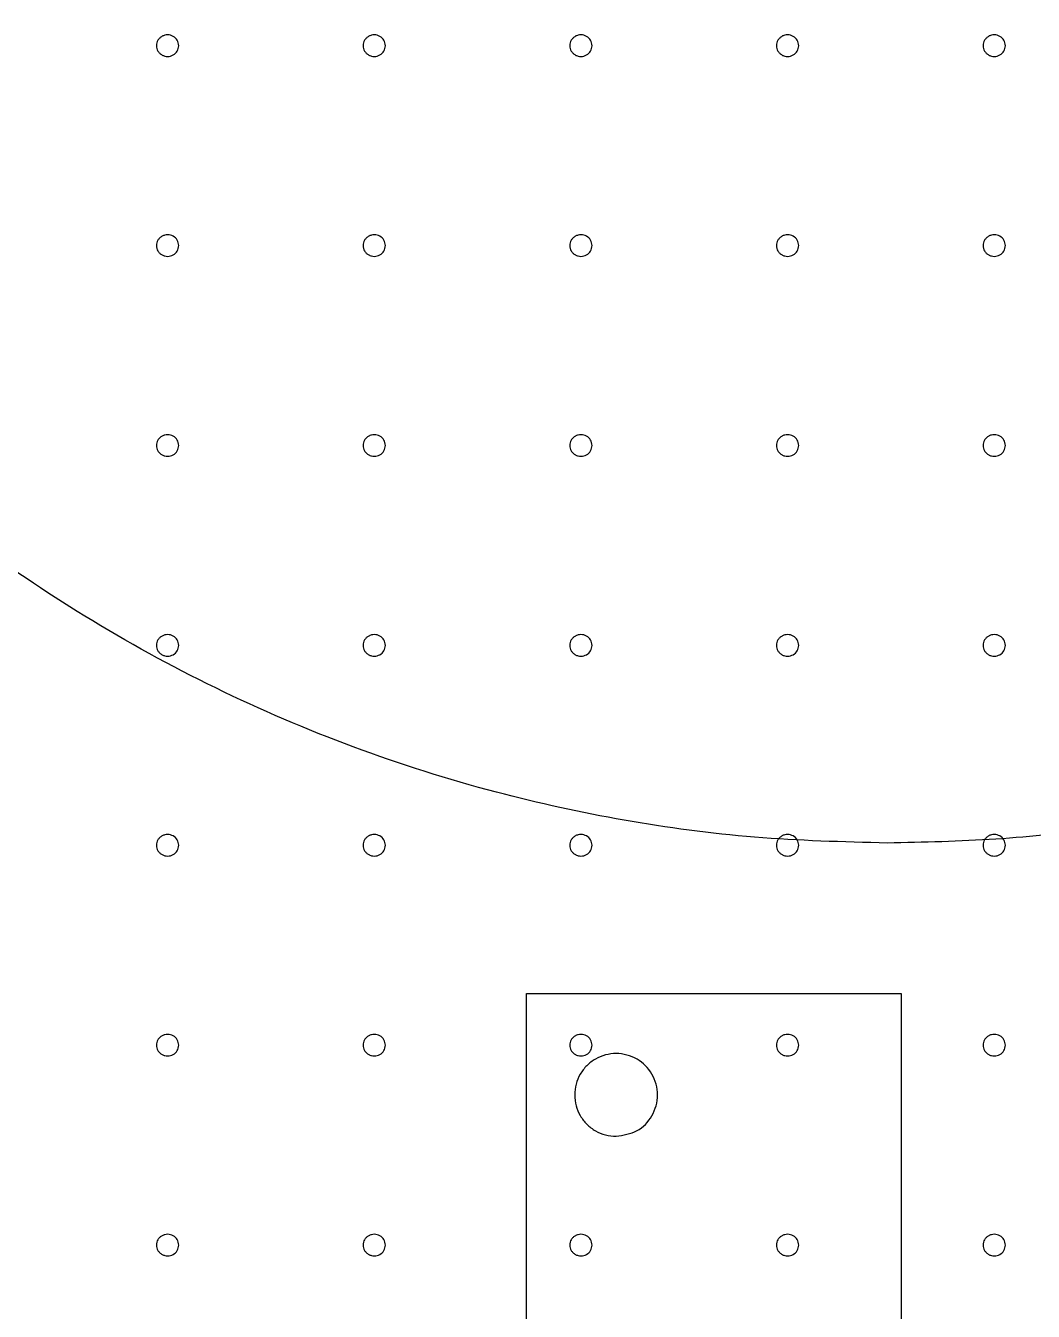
# Model space of a CAD drawing. Extents: x 0 to 210, y 0 to 204.
# Drawn here: x 82.65 to 108.78, y 170.31 to 203.66 of the extents above; entities that cross this region are included whole.
import ezdxf

# ---------------------------------------------------------------- set-up
doc = ezdxf.new("R2010")
doc.units = 0
doc.layers.add('Capa_1', color=7, linetype='CONTINUOUS')

msp = doc.modelspace()

# ---------------------------------------------------------------- linework, layer by layer
at = {"layer": 'Capa_1', "color": 7}
for p, q in [((86.618868, 203.145772), (86.618868, 203.145772)), ((91.979417, 203.145772), (91.979417, 203.145772)), ((97.339967, 203.145772), (97.339967, 203.145772)), ((102.700519, 203.145772), (102.700519, 203.145772)), ((108.061069, 203.145772), (108.061069, 203.145772)), ((86.618868, 197.958985), (86.618868, 197.958985)), ((91.979417, 197.958985), (91.979417, 197.958985)), ((97.339967, 197.958985), (97.339967, 197.958985)), ((102.700519, 197.958985), (102.700519, 197.958985)), ((108.061069, 197.958985), (108.061069, 197.958985)), ((86.618868, 192.772198), (86.618868, 192.772198)), ((91.979417, 192.772198), (91.979417, 192.772198)), ((97.339967, 192.772198), (97.339967, 192.772198)), ((102.700519, 192.772198), (102.700519, 192.772198)), ((108.061069, 192.772198), (108.061069, 192.772198)), ((86.618868, 187.585411), (86.618868, 187.585411)), ((91.979417, 187.585411), (91.979417, 187.585411)), ((97.339967, 187.585411), (97.339967, 187.585411)), ((102.700519, 187.585411), (102.700519, 187.585411)), ((108.061069, 187.585411), (108.061069, 187.585411)), ((86.618868, 182.398624), (86.618868, 182.398624)), ((91.979417, 182.398624), (91.979417, 182.398624)), ((97.339967, 182.398624), (97.339967, 182.398624)), ((102.700519, 182.398624), (102.700519, 182.398624)), ((108.061069, 182.398624), (108.061069, 182.398624)), ((86.618868, 177.211838), (86.618868, 177.211838)), ((91.979417, 177.211838), (91.979417, 177.211838)), ((97.339967, 177.211838), (97.339967, 177.211838)), ((102.700519, 177.211838), (102.700519, 177.211838)), ((108.061069, 177.211838), (108.061069, 177.211838)), ((97.96379, 174.847415), (97.96379, 174.847415)), ((86.618868, 172.025051), (86.618868, 172.025051)), ((91.979417, 172.025051), (91.979417, 172.025051)), ((97.339967, 172.025051), (97.339967, 172.025051)), ((102.700519, 172.025051), (102.700519, 172.025051)), ((108.061069, 172.025051), (108.061069, 172.025051))]:
    msp.add_line(p, q, dxfattribs=at)
at = {"layer": 'Capa_1', "color": 1}
for p, q in [((95.641177, 122.754647), (95.641177, 178.552425)), ((95.641177, 178.552425), (105.358954, 178.552425)), ((105.358954, 178.552425), (105.358954, 122.754647))]:
    msp.add_line(p, q, dxfattribs=at)
at = {"layer": 'Capa_1', "color": 7}
for points, knots in [([(104.999897, 182.456656), (103.850083, 182.48616), (101.56211, 182.544871), (98.170475, 183.004681), (94.682578, 183.76342), (91.128364, 184.891655), (87.551535, 186.423355), (84.223044, 188.250231), (81.152693, 190.331759), (78.345214, 192.633025), (75.801809, 195.135768), (73.532195, 197.813808), (71.511468, 200.628654), (70.376004, 202.648465), (69.805352, 203.663562)], [0, 0, 0, 0, 3.448435, 6.861916, 10.248796, 14.147154, 18.029304, 21.903955, 25.519572, 29.142456, 32.779718, 36.20821, 39.663773, 43.15505, 43.15505, 43.15505, 43.15505]), ([(140.189481, 203.642065), (139.570744, 202.548113), (138.339965, 200.372046), (136.125327, 197.359859), (133.714665, 194.615142), (131.112445, 192.153497), (128.354792, 189.969594), (125.192452, 187.889808), (121.594968, 186.000016), (117.54841, 184.40738), (113.851261, 183.399613), (110.590991, 182.822848), (107.809744, 182.515443), (105.93922, 182.476308), (104.999897, 182.456656)], [0, 0, 0, 0, 3.767616, 7.494463, 11.191232, 14.714471, 18.225557, 21.730868, 26.055297, 30.39162, 34.752331, 37.525761, 40.318831, 43.136257, 43.136257, 43.136257, 43.136257]), ([(86.618868, 203.145772), (86.610802, 203.096338), (86.594795, 202.99824), (86.479161, 202.891787), (86.354848, 202.859508), (86.254229, 202.872438), (86.183784, 202.900581), (86.123185, 202.945441), (86.076631, 203.004047), (86.047313, 203.072369), (86.037274, 203.145772), (86.047314, 203.219174), (86.076632, 203.287496), (86.123186, 203.346101), (86.183785, 203.39096), (86.254229, 203.419103), (86.354848, 203.432033), (86.47916, 203.399754), (86.594794, 203.293302), (86.610801, 203.195205), (86.618868, 203.145772)], [0, 0, 0, 0, 0.146605, 0.290931, 0.441768, 0.517413, 0.592123, 0.666911, 0.741063, 0.814052, 0.887328, 0.960604, 1.033593, 1.107744, 1.182532, 1.257241, 1.332887, 1.483723, 1.628047, 1.774652, 1.774652, 1.774652, 1.774652]), ([(91.979417, 203.145772), (91.971351, 203.096338), (91.955345, 202.99824), (91.839711, 202.891787), (91.715398, 202.859508), (91.614779, 202.872438), (91.544334, 202.900581), (91.483735, 202.945441), (91.43718, 203.004047), (91.407863, 203.072369), (91.397824, 203.145772), (91.407864, 203.219174), (91.437181, 203.287496), (91.483736, 203.346101), (91.544335, 203.39096), (91.614779, 203.419103), (91.715398, 203.432033), (91.83971, 203.399754), (91.955344, 203.293302), (91.971351, 203.195205), (91.979417, 203.145772)], [0, 0, 0, 0, 0.146605, 0.290931, 0.441768, 0.517413, 0.592123, 0.666911, 0.741063, 0.814052, 0.887328, 0.960604, 1.033593, 1.107744, 1.182532, 1.257241, 1.332887, 1.483723, 1.628047, 1.774652, 1.774652, 1.774652, 1.774652]), ([(97.339967, 203.145772), (97.331901, 203.096338), (97.315895, 202.99824), (97.200261, 202.891787), (97.075948, 202.859508), (96.975329, 202.872438), (96.904884, 202.900581), (96.844285, 202.945441), (96.79773, 203.004047), (96.768413, 203.072369), (96.758373, 203.145772), (96.768413, 203.219174), (96.797731, 203.287496), (96.844286, 203.346101), (96.904884, 203.39096), (96.975329, 203.419103), (97.075947, 203.432033), (97.20026, 203.399754), (97.315894, 203.293302), (97.331901, 203.195205), (97.339967, 203.145772)], [0, 0, 0, 0, 0.146605, 0.290931, 0.441768, 0.517413, 0.592123, 0.666911, 0.741063, 0.814052, 0.887328, 0.960604, 1.033593, 1.107744, 1.182532, 1.257241, 1.332887, 1.483723, 1.628047, 1.774652, 1.774652, 1.774652, 1.774652]), ([(102.700519, 203.145772), (102.692454, 203.096338), (102.676447, 202.99824), (102.560813, 202.891787), (102.4365, 202.859508), (102.335881, 202.872438), (102.265436, 202.900581), (102.204837, 202.945441), (102.158283, 203.004047), (102.128965, 203.072369), (102.118926, 203.145772), (102.128966, 203.219174), (102.158283, 203.287496), (102.204838, 203.346101), (102.265437, 203.39096), (102.335881, 203.419103), (102.4365, 203.432033), (102.560812, 203.399754), (102.676446, 203.293302), (102.692453, 203.195205), (102.700519, 203.145772)], [0, 0, 0, 0, 0.146605, 0.290931, 0.441768, 0.517413, 0.592123, 0.666911, 0.741063, 0.814052, 0.887328, 0.960604, 1.033593, 1.107744, 1.182532, 1.257241, 1.332887, 1.483723, 1.628047, 1.774652, 1.774652, 1.774652, 1.774652]), ([(108.061069, 203.145772), (108.053003, 203.096338), (108.036997, 202.99824), (107.921363, 202.891787), (107.79705, 202.859508), (107.696431, 202.872438), (107.625986, 202.900581), (107.565387, 202.945441), (107.518832, 203.004047), (107.489515, 203.072369), (107.479476, 203.145772), (107.489515, 203.219174), (107.518833, 203.287496), (107.565388, 203.346101), (107.625986, 203.39096), (107.696431, 203.419103), (107.79705, 203.432033), (107.921362, 203.399754), (108.036996, 203.293302), (108.053003, 203.195205), (108.061069, 203.145772)], [0, 0, 0, 0, 0.146605, 0.290931, 0.441768, 0.517413, 0.592123, 0.666911, 0.741063, 0.814052, 0.887328, 0.960604, 1.033593, 1.107744, 1.182532, 1.257241, 1.332887, 1.483723, 1.628047, 1.774652, 1.774652, 1.774652, 1.774652]), ([(86.618868, 197.958985), (86.610802, 197.909551), (86.594795, 197.811453), (86.479161, 197.705), (86.354848, 197.672721), (86.254229, 197.685651), (86.183784, 197.713795), (86.123185, 197.758654), (86.076631, 197.81726), (86.047313, 197.885582), (86.037274, 197.958985), (86.047314, 198.032387), (86.076632, 198.100709), (86.123186, 198.159314), (86.183785, 198.204173), (86.254229, 198.232316), (86.354848, 198.245246), (86.47916, 198.212967), (86.594794, 198.106515), (86.610801, 198.008418), (86.618868, 197.958985)], [0, 0, 0, 0, 0.146605, 0.290931, 0.441768, 0.517413, 0.592123, 0.666911, 0.741063, 0.814052, 0.887328, 0.960604, 1.033593, 1.107744, 1.182532, 1.257241, 1.332887, 1.483723, 1.628047, 1.774652, 1.774652, 1.774652, 1.774652]), ([(91.979417, 197.958985), (91.971351, 197.909551), (91.955345, 197.811453), (91.839711, 197.705), (91.715398, 197.672721), (91.614779, 197.685651), (91.544334, 197.713795), (91.483735, 197.758654), (91.43718, 197.81726), (91.407863, 197.885582), (91.397824, 197.958985), (91.407864, 198.032387), (91.437181, 198.100709), (91.483736, 198.159314), (91.544335, 198.204173), (91.614779, 198.232316), (91.715398, 198.245246), (91.83971, 198.212967), (91.955344, 198.106515), (91.971351, 198.008418), (91.979417, 197.958985)], [0, 0, 0, 0, 0.146605, 0.290931, 0.441768, 0.517413, 0.592123, 0.666911, 0.741063, 0.814052, 0.887328, 0.960604, 1.033593, 1.107744, 1.182532, 1.257241, 1.332887, 1.483723, 1.628047, 1.774652, 1.774652, 1.774652, 1.774652]), ([(97.339967, 197.958985), (97.331901, 197.909551), (97.315895, 197.811453), (97.200261, 197.705), (97.075948, 197.672721), (96.975329, 197.685651), (96.904884, 197.713795), (96.844285, 197.758654), (96.79773, 197.81726), (96.768413, 197.885582), (96.758373, 197.958985), (96.768413, 198.032387), (96.797731, 198.100709), (96.844286, 198.159314), (96.904884, 198.204173), (96.975329, 198.232316), (97.075947, 198.245246), (97.20026, 198.212967), (97.315894, 198.106515), (97.331901, 198.008418), (97.339967, 197.958985)], [0, 0, 0, 0, 0.146605, 0.290931, 0.441768, 0.517413, 0.592123, 0.666911, 0.741063, 0.814052, 0.887328, 0.960604, 1.033593, 1.107744, 1.182532, 1.257241, 1.332887, 1.483723, 1.628047, 1.774652, 1.774652, 1.774652, 1.774652]), ([(102.700519, 197.958985), (102.692454, 197.909551), (102.676447, 197.811453), (102.560813, 197.705), (102.4365, 197.672721), (102.335881, 197.685651), (102.265436, 197.713795), (102.204837, 197.758654), (102.158283, 197.81726), (102.128965, 197.885582), (102.118926, 197.958985), (102.128966, 198.032387), (102.158283, 198.100709), (102.204838, 198.159314), (102.265437, 198.204173), (102.335881, 198.232316), (102.4365, 198.245246), (102.560812, 198.212967), (102.676446, 198.106515), (102.692453, 198.008418), (102.700519, 197.958985)], [0, 0, 0, 0, 0.146605, 0.290931, 0.441768, 0.517413, 0.592123, 0.666911, 0.741063, 0.814052, 0.887328, 0.960604, 1.033593, 1.107744, 1.182532, 1.257241, 1.332887, 1.483723, 1.628047, 1.774652, 1.774652, 1.774652, 1.774652]), ([(108.061069, 197.958985), (108.053003, 197.909551), (108.036997, 197.811453), (107.921363, 197.705), (107.79705, 197.672721), (107.696431, 197.685651), (107.625986, 197.713795), (107.565387, 197.758654), (107.518832, 197.81726), (107.489515, 197.885582), (107.479476, 197.958985), (107.489515, 198.032387), (107.518833, 198.100709), (107.565388, 198.159314), (107.625986, 198.204173), (107.696431, 198.232316), (107.79705, 198.245246), (107.921362, 198.212967), (108.036996, 198.106515), (108.053003, 198.008418), (108.061069, 197.958985)], [0, 0, 0, 0, 0.146605, 0.290931, 0.441768, 0.517413, 0.592123, 0.666911, 0.741063, 0.814052, 0.887328, 0.960604, 1.033593, 1.107744, 1.182532, 1.257241, 1.332887, 1.483723, 1.628047, 1.774652, 1.774652, 1.774652, 1.774652]), ([(86.618868, 192.772198), (86.610802, 192.722764), (86.594795, 192.624666), (86.479161, 192.518213), (86.354848, 192.485934), (86.254229, 192.498864), (86.183784, 192.527007), (86.123185, 192.571867), (86.076631, 192.630473), (86.047313, 192.698795), (86.037274, 192.772198), (86.047314, 192.8456), (86.076632, 192.913922), (86.123186, 192.972527), (86.183785, 193.017386), (86.254229, 193.045529), (86.354848, 193.058459), (86.47916, 193.02618), (86.594794, 192.919728), (86.610801, 192.821631), (86.618868, 192.772198)], [0, 0, 0, 0, 0.146605, 0.290931, 0.441768, 0.517413, 0.592123, 0.666911, 0.741063, 0.814052, 0.887328, 0.960604, 1.033593, 1.107744, 1.182532, 1.257241, 1.332887, 1.483723, 1.628047, 1.774652, 1.774652, 1.774652, 1.774652]), ([(91.979417, 192.772198), (91.971351, 192.722764), (91.955345, 192.624666), (91.839711, 192.518213), (91.715398, 192.485934), (91.614779, 192.498864), (91.544334, 192.527007), (91.483735, 192.571867), (91.43718, 192.630473), (91.407863, 192.698795), (91.397824, 192.772198), (91.407864, 192.8456), (91.437181, 192.913922), (91.483736, 192.972527), (91.544335, 193.017386), (91.614779, 193.045529), (91.715398, 193.058459), (91.83971, 193.02618), (91.955344, 192.919728), (91.971351, 192.821631), (91.979417, 192.772198)], [0, 0, 0, 0, 0.146605, 0.290931, 0.441768, 0.517413, 0.592123, 0.666911, 0.741063, 0.814052, 0.887328, 0.960604, 1.033593, 1.107744, 1.182532, 1.257241, 1.332887, 1.483723, 1.628047, 1.774652, 1.774652, 1.774652, 1.774652]), ([(97.339967, 192.772198), (97.331901, 192.722764), (97.315895, 192.624666), (97.200261, 192.518213), (97.075948, 192.485934), (96.975329, 192.498864), (96.904884, 192.527007), (96.844285, 192.571867), (96.79773, 192.630473), (96.768413, 192.698795), (96.758373, 192.772198), (96.768413, 192.8456), (96.797731, 192.913922), (96.844286, 192.972527), (96.904884, 193.017386), (96.975329, 193.045529), (97.075947, 193.058459), (97.20026, 193.02618), (97.315894, 192.919728), (97.331901, 192.821631), (97.339967, 192.772198)], [0, 0, 0, 0, 0.146605, 0.290931, 0.441768, 0.517413, 0.592123, 0.666911, 0.741063, 0.814052, 0.887328, 0.960604, 1.033593, 1.107744, 1.182532, 1.257241, 1.332887, 1.483723, 1.628047, 1.774652, 1.774652, 1.774652, 1.774652]), ([(102.700519, 192.772198), (102.692454, 192.722764), (102.676447, 192.624666), (102.560813, 192.518213), (102.4365, 192.485934), (102.335881, 192.498864), (102.265436, 192.527007), (102.204837, 192.571867), (102.158283, 192.630473), (102.128965, 192.698795), (102.118926, 192.772198), (102.128966, 192.8456), (102.158283, 192.913922), (102.204838, 192.972527), (102.265437, 193.017386), (102.335881, 193.045529), (102.4365, 193.058459), (102.560812, 193.02618), (102.676446, 192.919728), (102.692453, 192.821631), (102.700519, 192.772198)], [0, 0, 0, 0, 0.146605, 0.290931, 0.441768, 0.517413, 0.592123, 0.666911, 0.741063, 0.814052, 0.887328, 0.960604, 1.033593, 1.107744, 1.182532, 1.257241, 1.332887, 1.483723, 1.628047, 1.774652, 1.774652, 1.774652, 1.774652]), ([(108.061069, 192.772198), (108.053003, 192.722764), (108.036997, 192.624666), (107.921363, 192.518213), (107.79705, 192.485934), (107.696431, 192.498864), (107.625986, 192.527007), (107.565387, 192.571867), (107.518832, 192.630473), (107.489515, 192.698795), (107.479476, 192.772198), (107.489515, 192.8456), (107.518833, 192.913922), (107.565388, 192.972527), (107.625986, 193.017386), (107.696431, 193.045529), (107.79705, 193.058459), (107.921362, 193.02618), (108.036996, 192.919728), (108.053003, 192.821631), (108.061069, 192.772198)], [0, 0, 0, 0, 0.146605, 0.290931, 0.441768, 0.517413, 0.592123, 0.666911, 0.741063, 0.814052, 0.887328, 0.960604, 1.033593, 1.107744, 1.182532, 1.257241, 1.332887, 1.483723, 1.628047, 1.774652, 1.774652, 1.774652, 1.774652]), ([(86.618868, 187.585411), (86.610802, 187.535978), (86.594795, 187.43788), (86.479161, 187.331427), (86.354848, 187.299147), (86.254229, 187.312077), (86.183784, 187.340221), (86.123185, 187.385081), (86.076631, 187.443686), (86.047313, 187.512008), (86.037274, 187.585411), (86.047314, 187.658813), (86.076632, 187.727135), (86.123186, 187.78574), (86.183785, 187.830599), (86.254229, 187.858742), (86.354848, 187.871673), (86.47916, 187.839393), (86.594794, 187.732941), (86.610801, 187.634844), (86.618868, 187.585411)], [0, 0, 0, 0, 0.146605, 0.290931, 0.441768, 0.517413, 0.592123, 0.666911, 0.741063, 0.814052, 0.887328, 0.960604, 1.033593, 1.107744, 1.182532, 1.257241, 1.332887, 1.483723, 1.628047, 1.774652, 1.774652, 1.774652, 1.774652]), ([(91.979417, 187.585411), (91.971351, 187.535978), (91.955345, 187.43788), (91.839711, 187.331427), (91.715398, 187.299147), (91.614779, 187.312077), (91.544334, 187.340221), (91.483735, 187.385081), (91.43718, 187.443686), (91.407863, 187.512008), (91.397824, 187.585411), (91.407864, 187.658813), (91.437181, 187.727135), (91.483736, 187.78574), (91.544335, 187.830599), (91.614779, 187.858742), (91.715398, 187.871673), (91.83971, 187.839393), (91.955344, 187.732941), (91.971351, 187.634844), (91.979417, 187.585411)], [0, 0, 0, 0, 0.146605, 0.290931, 0.441768, 0.517413, 0.592123, 0.666911, 0.741063, 0.814052, 0.887328, 0.960604, 1.033593, 1.107744, 1.182532, 1.257241, 1.332887, 1.483723, 1.628047, 1.774652, 1.774652, 1.774652, 1.774652]), ([(97.339967, 187.585411), (97.331901, 187.535978), (97.315895, 187.43788), (97.200261, 187.331427), (97.075948, 187.299147), (96.975329, 187.312077), (96.904884, 187.340221), (96.844285, 187.385081), (96.79773, 187.443686), (96.768413, 187.512008), (96.758373, 187.585411), (96.768413, 187.658813), (96.797731, 187.727135), (96.844286, 187.78574), (96.904884, 187.830599), (96.975329, 187.858742), (97.075947, 187.871673), (97.20026, 187.839393), (97.315894, 187.732941), (97.331901, 187.634844), (97.339967, 187.585411)], [0, 0, 0, 0, 0.146605, 0.290931, 0.441768, 0.517413, 0.592123, 0.666911, 0.741063, 0.814052, 0.887328, 0.960604, 1.033593, 1.107744, 1.182532, 1.257241, 1.332887, 1.483723, 1.628047, 1.774652, 1.774652, 1.774652, 1.774652]), ([(102.700519, 187.585411), (102.692454, 187.535978), (102.676447, 187.43788), (102.560813, 187.331427), (102.4365, 187.299147), (102.335881, 187.312077), (102.265436, 187.340221), (102.204837, 187.385081), (102.158283, 187.443686), (102.128965, 187.512008), (102.118926, 187.585411), (102.128966, 187.658813), (102.158283, 187.727135), (102.204838, 187.78574), (102.265437, 187.830599), (102.335881, 187.858742), (102.4365, 187.871673), (102.560812, 187.839393), (102.676446, 187.732941), (102.692453, 187.634844), (102.700519, 187.585411)], [0, 0, 0, 0, 0.146605, 0.290931, 0.441768, 0.517413, 0.592123, 0.666911, 0.741063, 0.814052, 0.887328, 0.960604, 1.033593, 1.107744, 1.182532, 1.257241, 1.332887, 1.483723, 1.628047, 1.774652, 1.774652, 1.774652, 1.774652]), ([(108.061069, 187.585411), (108.053003, 187.535978), (108.036997, 187.43788), (107.921363, 187.331427), (107.79705, 187.299147), (107.696431, 187.312077), (107.625986, 187.340221), (107.565387, 187.385081), (107.518832, 187.443686), (107.489515, 187.512008), (107.479476, 187.585411), (107.489515, 187.658813), (107.518833, 187.727135), (107.565388, 187.78574), (107.625986, 187.830599), (107.696431, 187.858742), (107.79705, 187.871673), (107.921362, 187.839393), (108.036996, 187.732941), (108.053003, 187.634844), (108.061069, 187.585411)], [0, 0, 0, 0, 0.146605, 0.290931, 0.441768, 0.517413, 0.592123, 0.666911, 0.741063, 0.814052, 0.887328, 0.960604, 1.033593, 1.107744, 1.182532, 1.257241, 1.332887, 1.483723, 1.628047, 1.774652, 1.774652, 1.774652, 1.774652]), ([(86.618868, 182.398624), (86.610802, 182.349191), (86.594795, 182.251093), (86.479161, 182.144639), (86.354848, 182.11236), (86.254229, 182.12529), (86.183784, 182.153434), (86.123185, 182.198294), (86.076631, 182.256899), (86.047313, 182.325221), (86.037274, 182.398624), (86.047314, 182.472026), (86.076632, 182.540348), (86.123186, 182.598953), (86.183785, 182.643812), (86.254229, 182.671955), (86.354848, 182.684886), (86.47916, 182.652606), (86.594794, 182.546154), (86.610801, 182.448057), (86.618868, 182.398624)], [0, 0, 0, 0, 0.146605, 0.290931, 0.441768, 0.517413, 0.592123, 0.666911, 0.741063, 0.814052, 0.887328, 0.960604, 1.033593, 1.107744, 1.182532, 1.257241, 1.332887, 1.483723, 1.628047, 1.774652, 1.774652, 1.774652, 1.774652]), ([(91.979417, 182.398624), (91.971351, 182.349191), (91.955345, 182.251093), (91.839711, 182.144639), (91.715398, 182.11236), (91.614779, 182.12529), (91.544334, 182.153434), (91.483735, 182.198294), (91.43718, 182.256899), (91.407863, 182.325221), (91.397824, 182.398624), (91.407864, 182.472026), (91.437181, 182.540348), (91.483736, 182.598953), (91.544335, 182.643812), (91.614779, 182.671955), (91.715398, 182.684886), (91.83971, 182.652606), (91.955344, 182.546154), (91.971351, 182.448057), (91.979417, 182.398624)], [0, 0, 0, 0, 0.146605, 0.290931, 0.441768, 0.517413, 0.592123, 0.666911, 0.741063, 0.814052, 0.887328, 0.960604, 1.033593, 1.107744, 1.182532, 1.257241, 1.332887, 1.483723, 1.628047, 1.774652, 1.774652, 1.774652, 1.774652]), ([(97.339967, 182.398624), (97.331901, 182.349191), (97.315895, 182.251093), (97.200261, 182.144639), (97.075948, 182.11236), (96.975329, 182.12529), (96.904884, 182.153434), (96.844285, 182.198294), (96.79773, 182.256899), (96.768413, 182.325221), (96.758373, 182.398624), (96.768413, 182.472026), (96.797731, 182.540348), (96.844286, 182.598953), (96.904884, 182.643812), (96.975329, 182.671955), (97.075947, 182.684886), (97.20026, 182.652606), (97.315894, 182.546154), (97.331901, 182.448057), (97.339967, 182.398624)], [0, 0, 0, 0, 0.146605, 0.290931, 0.441768, 0.517413, 0.592123, 0.666911, 0.741063, 0.814052, 0.887328, 0.960604, 1.033593, 1.107744, 1.182532, 1.257241, 1.332887, 1.483723, 1.628047, 1.774652, 1.774652, 1.774652, 1.774652]), ([(102.700519, 182.398624), (102.692454, 182.349191), (102.676447, 182.251093), (102.560813, 182.144639), (102.4365, 182.11236), (102.335881, 182.12529), (102.265436, 182.153434), (102.204837, 182.198294), (102.158283, 182.256899), (102.128965, 182.325221), (102.118926, 182.398624), (102.128966, 182.472026), (102.158283, 182.540348), (102.204838, 182.598953), (102.265437, 182.643812), (102.335881, 182.671955), (102.4365, 182.684886), (102.560812, 182.652606), (102.676446, 182.546154), (102.692453, 182.448057), (102.700519, 182.398624)], [0, 0, 0, 0, 0.146605, 0.290931, 0.441768, 0.517413, 0.592123, 0.666911, 0.741063, 0.814052, 0.887328, 0.960604, 1.033593, 1.107744, 1.182532, 1.257241, 1.332887, 1.483723, 1.628047, 1.774652, 1.774652, 1.774652, 1.774652]), ([(108.061069, 182.398624), (108.053003, 182.349191), (108.036997, 182.251093), (107.921363, 182.144639), (107.79705, 182.11236), (107.696431, 182.12529), (107.625986, 182.153434), (107.565387, 182.198294), (107.518832, 182.256899), (107.489515, 182.325221), (107.479476, 182.398624), (107.489515, 182.472026), (107.518833, 182.540348), (107.565388, 182.598953), (107.625986, 182.643812), (107.696431, 182.671955), (107.79705, 182.684886), (107.921362, 182.652606), (108.036996, 182.546154), (108.053003, 182.448057), (108.061069, 182.398624)], [0, 0, 0, 0, 0.146605, 0.290931, 0.441768, 0.517413, 0.592123, 0.666911, 0.741063, 0.814052, 0.887328, 0.960604, 1.033593, 1.107744, 1.182532, 1.257241, 1.332887, 1.483723, 1.628047, 1.774652, 1.774652, 1.774652, 1.774652]), ([(86.618868, 177.211838), (86.610802, 177.162404), (86.594795, 177.064306), (86.479161, 176.957853), (86.354848, 176.925574), (86.254229, 176.938504), (86.183784, 176.966647), (86.123185, 177.011507), (86.076631, 177.070113), (86.047313, 177.138435), (86.037274, 177.211838), (86.047314, 177.28524), (86.076632, 177.353562), (86.123186, 177.412166), (86.183785, 177.457026), (86.254229, 177.485169), (86.354848, 177.498099), (86.47916, 177.46582), (86.594794, 177.359368), (86.610801, 177.261271), (86.618868, 177.211838)], [0, 0, 0, 0, 0.146605, 0.290931, 0.441768, 0.517413, 0.592123, 0.666911, 0.741063, 0.814052, 0.887328, 0.960604, 1.033593, 1.107744, 1.182532, 1.257241, 1.332887, 1.483723, 1.628047, 1.774652, 1.774652, 1.774652, 1.774652]), ([(91.979417, 177.211838), (91.971351, 177.162404), (91.955345, 177.064306), (91.839711, 176.957853), (91.715398, 176.925574), (91.614779, 176.938504), (91.544334, 176.966647), (91.483735, 177.011507), (91.43718, 177.070113), (91.407863, 177.138435), (91.397824, 177.211838), (91.407864, 177.28524), (91.437181, 177.353562), (91.483736, 177.412166), (91.544335, 177.457026), (91.614779, 177.485169), (91.715398, 177.498099), (91.83971, 177.46582), (91.955344, 177.359368), (91.971351, 177.261271), (91.979417, 177.211838)], [0, 0, 0, 0, 0.146605, 0.290931, 0.441768, 0.517413, 0.592123, 0.666911, 0.741063, 0.814052, 0.887328, 0.960604, 1.033593, 1.107744, 1.182532, 1.257241, 1.332887, 1.483723, 1.628047, 1.774652, 1.774652, 1.774652, 1.774652]), ([(97.339967, 177.211838), (97.331901, 177.162404), (97.315895, 177.064306), (97.200261, 176.957853), (97.075948, 176.925574), (96.975329, 176.938504), (96.904884, 176.966647), (96.844285, 177.011507), (96.79773, 177.070113), (96.768413, 177.138435), (96.758373, 177.211838), (96.768413, 177.28524), (96.797731, 177.353562), (96.844286, 177.412166), (96.904884, 177.457026), (96.975329, 177.485169), (97.075947, 177.498099), (97.20026, 177.46582), (97.315894, 177.359368), (97.331901, 177.261271), (97.339967, 177.211838)], [0, 0, 0, 0, 0.146605, 0.290931, 0.441768, 0.517413, 0.592123, 0.666911, 0.741063, 0.814052, 0.887328, 0.960604, 1.033593, 1.107744, 1.182532, 1.257241, 1.332887, 1.483723, 1.628047, 1.774652, 1.774652, 1.774652, 1.774652]), ([(102.700519, 177.211838), (102.692454, 177.162404), (102.676447, 177.064306), (102.560813, 176.957853), (102.4365, 176.925574), (102.335881, 176.938504), (102.265436, 176.966647), (102.204837, 177.011507), (102.158283, 177.070113), (102.128965, 177.138435), (102.118926, 177.211838), (102.128966, 177.28524), (102.158283, 177.353562), (102.204838, 177.412166), (102.265437, 177.457026), (102.335881, 177.485169), (102.4365, 177.498099), (102.560812, 177.46582), (102.676446, 177.359368), (102.692453, 177.261271), (102.700519, 177.211838)], [0, 0, 0, 0, 0.146605, 0.290931, 0.441768, 0.517413, 0.592123, 0.666911, 0.741063, 0.814052, 0.887328, 0.960604, 1.033593, 1.107744, 1.182532, 1.257241, 1.332887, 1.483723, 1.628047, 1.774652, 1.774652, 1.774652, 1.774652]), ([(108.061069, 177.211838), (108.053003, 177.162404), (108.036997, 177.064306), (107.921363, 176.957853), (107.79705, 176.925574), (107.696431, 176.938504), (107.625986, 176.966647), (107.565387, 177.011507), (107.518832, 177.070113), (107.489515, 177.138435), (107.479476, 177.211838), (107.489515, 177.28524), (107.518833, 177.353562), (107.565388, 177.412166), (107.625986, 177.457026), (107.696431, 177.485169), (107.79705, 177.498099), (107.921362, 177.46582), (108.036996, 177.359368), (108.053003, 177.261271), (108.061069, 177.211838)], [0, 0, 0, 0, 0.146605, 0.290931, 0.441768, 0.517413, 0.592123, 0.666911, 0.741063, 0.814052, 0.887328, 0.960604, 1.033593, 1.107744, 1.182532, 1.257241, 1.332887, 1.483723, 1.628047, 1.774652, 1.774652, 1.774652, 1.774652]), ([(97.96379, 174.847415), (97.869839, 174.85457), (97.682714, 174.868822), (97.42084, 174.981469), (97.195849, 175.152853), (97.023336, 175.378142), (96.914864, 175.639934), (96.877756, 175.921031), (96.914865, 176.2021), (97.023334, 176.463975), (97.195858, 176.688955), (97.420807, 176.861491), (97.682838, 176.96986), (98.056827, 177.019828), (98.526433, 176.893807), (98.936356, 176.483404), (99.088638, 175.920052), (98.936478, 175.362487), (98.525954, 174.935068), (98.153049, 174.876925), (97.96379, 174.847415)], [0, 0, 0, 0, 0.281048, 0.559769, 0.840817, 1.121864, 1.400586, 1.681633, 1.962681, 2.241403, 2.52245, 2.803498, 3.082219, 3.363267, 3.924611, 4.469306, 5.03065, 5.591995, 6.13669, 6.698034, 6.698034, 6.698034, 6.698034]), ([(86.618868, 172.025051), (86.610802, 171.975618), (86.594795, 171.87752), (86.479161, 171.771067), (86.354848, 171.738787), (86.254229, 171.751718), (86.183784, 171.779861), (86.123185, 171.824721), (86.076631, 171.883326), (86.047313, 171.951649), (86.037274, 172.025051), (86.047314, 172.098453), (86.076632, 172.166775), (86.123186, 172.22538), (86.183785, 172.27024), (86.254229, 172.298382), (86.354848, 172.311313), (86.47916, 172.279034), (86.594794, 172.172582), (86.610801, 172.074484), (86.618868, 172.025051)], [0, 0, 0, 0, 0.146605, 0.290931, 0.441768, 0.517413, 0.592123, 0.666911, 0.741063, 0.814052, 0.887328, 0.960604, 1.033593, 1.107744, 1.182532, 1.257241, 1.332887, 1.483723, 1.628047, 1.774652, 1.774652, 1.774652, 1.774652]), ([(91.979417, 172.025051), (91.971351, 171.975618), (91.955345, 171.87752), (91.839711, 171.771067), (91.715398, 171.738787), (91.614779, 171.751718), (91.544334, 171.779861), (91.483735, 171.824721), (91.43718, 171.883326), (91.407863, 171.951649), (91.397824, 172.025051), (91.407864, 172.098453), (91.437181, 172.166775), (91.483736, 172.22538), (91.544335, 172.27024), (91.614779, 172.298382), (91.715398, 172.311313), (91.83971, 172.279034), (91.955344, 172.172582), (91.971351, 172.074484), (91.979417, 172.025051)], [0, 0, 0, 0, 0.146605, 0.290931, 0.441768, 0.517413, 0.592123, 0.666911, 0.741063, 0.814052, 0.887328, 0.960604, 1.033593, 1.107744, 1.182532, 1.257241, 1.332887, 1.483723, 1.628047, 1.774652, 1.774652, 1.774652, 1.774652]), ([(97.339967, 172.025051), (97.331901, 171.975618), (97.315895, 171.87752), (97.200261, 171.771067), (97.075948, 171.738787), (96.975329, 171.751718), (96.904884, 171.779861), (96.844285, 171.824721), (96.79773, 171.883326), (96.768413, 171.951649), (96.758373, 172.025051), (96.768413, 172.098453), (96.797731, 172.166775), (96.844286, 172.22538), (96.904884, 172.27024), (96.975329, 172.298382), (97.075947, 172.311313), (97.20026, 172.279034), (97.315894, 172.172582), (97.331901, 172.074484), (97.339967, 172.025051)], [0, 0, 0, 0, 0.146605, 0.290931, 0.441768, 0.517413, 0.592123, 0.666911, 0.741063, 0.814052, 0.887328, 0.960604, 1.033593, 1.107744, 1.182532, 1.257241, 1.332887, 1.483723, 1.628047, 1.774652, 1.774652, 1.774652, 1.774652]), ([(102.700519, 172.025051), (102.692454, 171.975618), (102.676447, 171.87752), (102.560813, 171.771067), (102.4365, 171.738787), (102.335881, 171.751718), (102.265436, 171.779861), (102.204837, 171.824721), (102.158283, 171.883326), (102.128965, 171.951649), (102.118926, 172.025051), (102.128966, 172.098453), (102.158283, 172.166775), (102.204838, 172.22538), (102.265437, 172.27024), (102.335881, 172.298382), (102.4365, 172.311313), (102.560812, 172.279034), (102.676446, 172.172582), (102.692453, 172.074484), (102.700519, 172.025051)], [0, 0, 0, 0, 0.146605, 0.290931, 0.441768, 0.517413, 0.592123, 0.666911, 0.741063, 0.814052, 0.887328, 0.960604, 1.033593, 1.107744, 1.182532, 1.257241, 1.332887, 1.483723, 1.628047, 1.774652, 1.774652, 1.774652, 1.774652]), ([(108.061069, 172.025051), (108.053003, 171.975618), (108.036997, 171.87752), (107.921363, 171.771067), (107.79705, 171.738787), (107.696431, 171.751718), (107.625986, 171.779861), (107.565387, 171.824721), (107.518832, 171.883326), (107.489515, 171.951649), (107.479476, 172.025051), (107.489515, 172.098453), (107.518833, 172.166775), (107.565388, 172.22538), (107.625986, 172.27024), (107.696431, 172.298382), (107.79705, 172.311313), (107.921362, 172.279034), (108.036996, 172.172582), (108.053003, 172.074484), (108.061069, 172.025051)], [0, 0, 0, 0, 0.146605, 0.290931, 0.441768, 0.517413, 0.592123, 0.666911, 0.741063, 0.814052, 0.887328, 0.960604, 1.033593, 1.107744, 1.182532, 1.257241, 1.332887, 1.483723, 1.628047, 1.774652, 1.774652, 1.774652, 1.774652])]:
    msp.add_open_spline(points, degree=3, knots=knots, dxfattribs=at)

doc.saveas('drawing.dxf')
